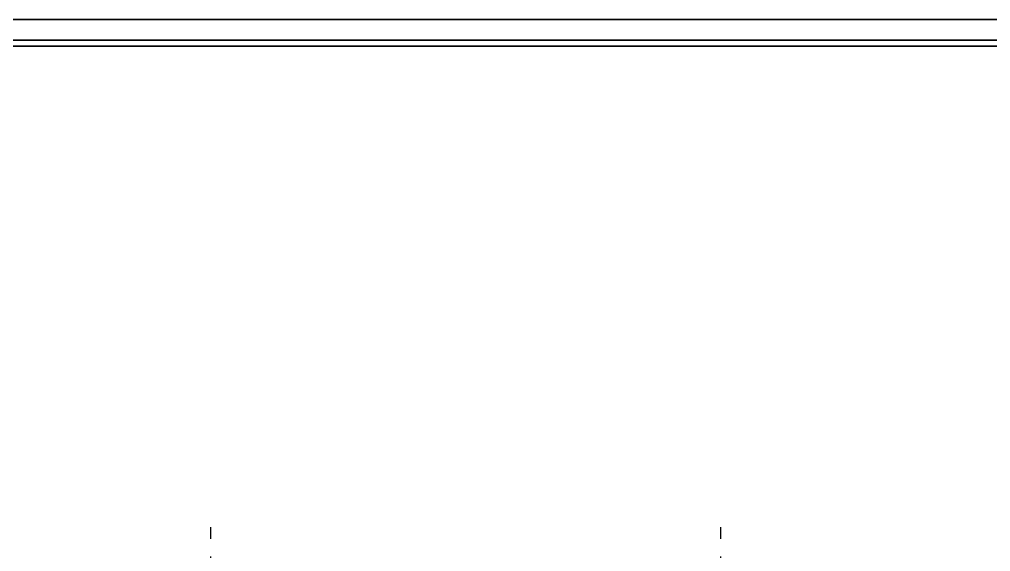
# Model space of a CAD drawing. Header units: centimetres. Extents: x -3207095 to 15275363, y -32656 to 4798027.
# Drawn here: x 684917 to 685907, y 4439901 to 4440444 of the extents above; entities that cross this region are included whole.
import ezdxf

# ---------------------------------------------------------------- set-up
doc = ezdxf.new("R2010")
doc.units = ezdxf.units.CM
doc.linetypes.add('ACAD_ISO03W100', pattern=[30, 12, -18])
doc.linetypes.add('DUZ', pattern=[500, 500])
doc.layers.get('0').update_dxf_attribs({"color": 1, "linetype": 'DUZ'})
doc.layers.add('DUVAR', color=7, linetype='Continuous', lineweight=35)

msp = doc.modelspace()

# ---------------------------------------------------------------- linework, layer by layer
at = {"color": 232, "linetype": 'ACAD_ISO03W100'}
for p, q in [((685111.79, 4439926.16), (685111.79, 4436667.31)), ((685631.79, 4439926.16), (685631.79, 4436667.31))]:
    msp.add_line(p, q, dxfattribs=at)
at = {"layer": 'DUVAR'}
for points in [[(680140.17, 4440443.99), (687340.17, 4440443.99), (687340.17, 4435643.99), (680140.17, 4435643.99)], [(680161.17, 4440422.99), (687319.17, 4440422.99), (687319.17, 4435664.99), (680161.17, 4435664.99)], [(680167.47, 4440416.69), (687312.87, 4440416.69), (687312.87, 4435671.29), (680167.47, 4435671.29)]]:
    msp.add_lwpolyline(points, close=True, dxfattribs=at)

doc.saveas('drawing.dxf')
